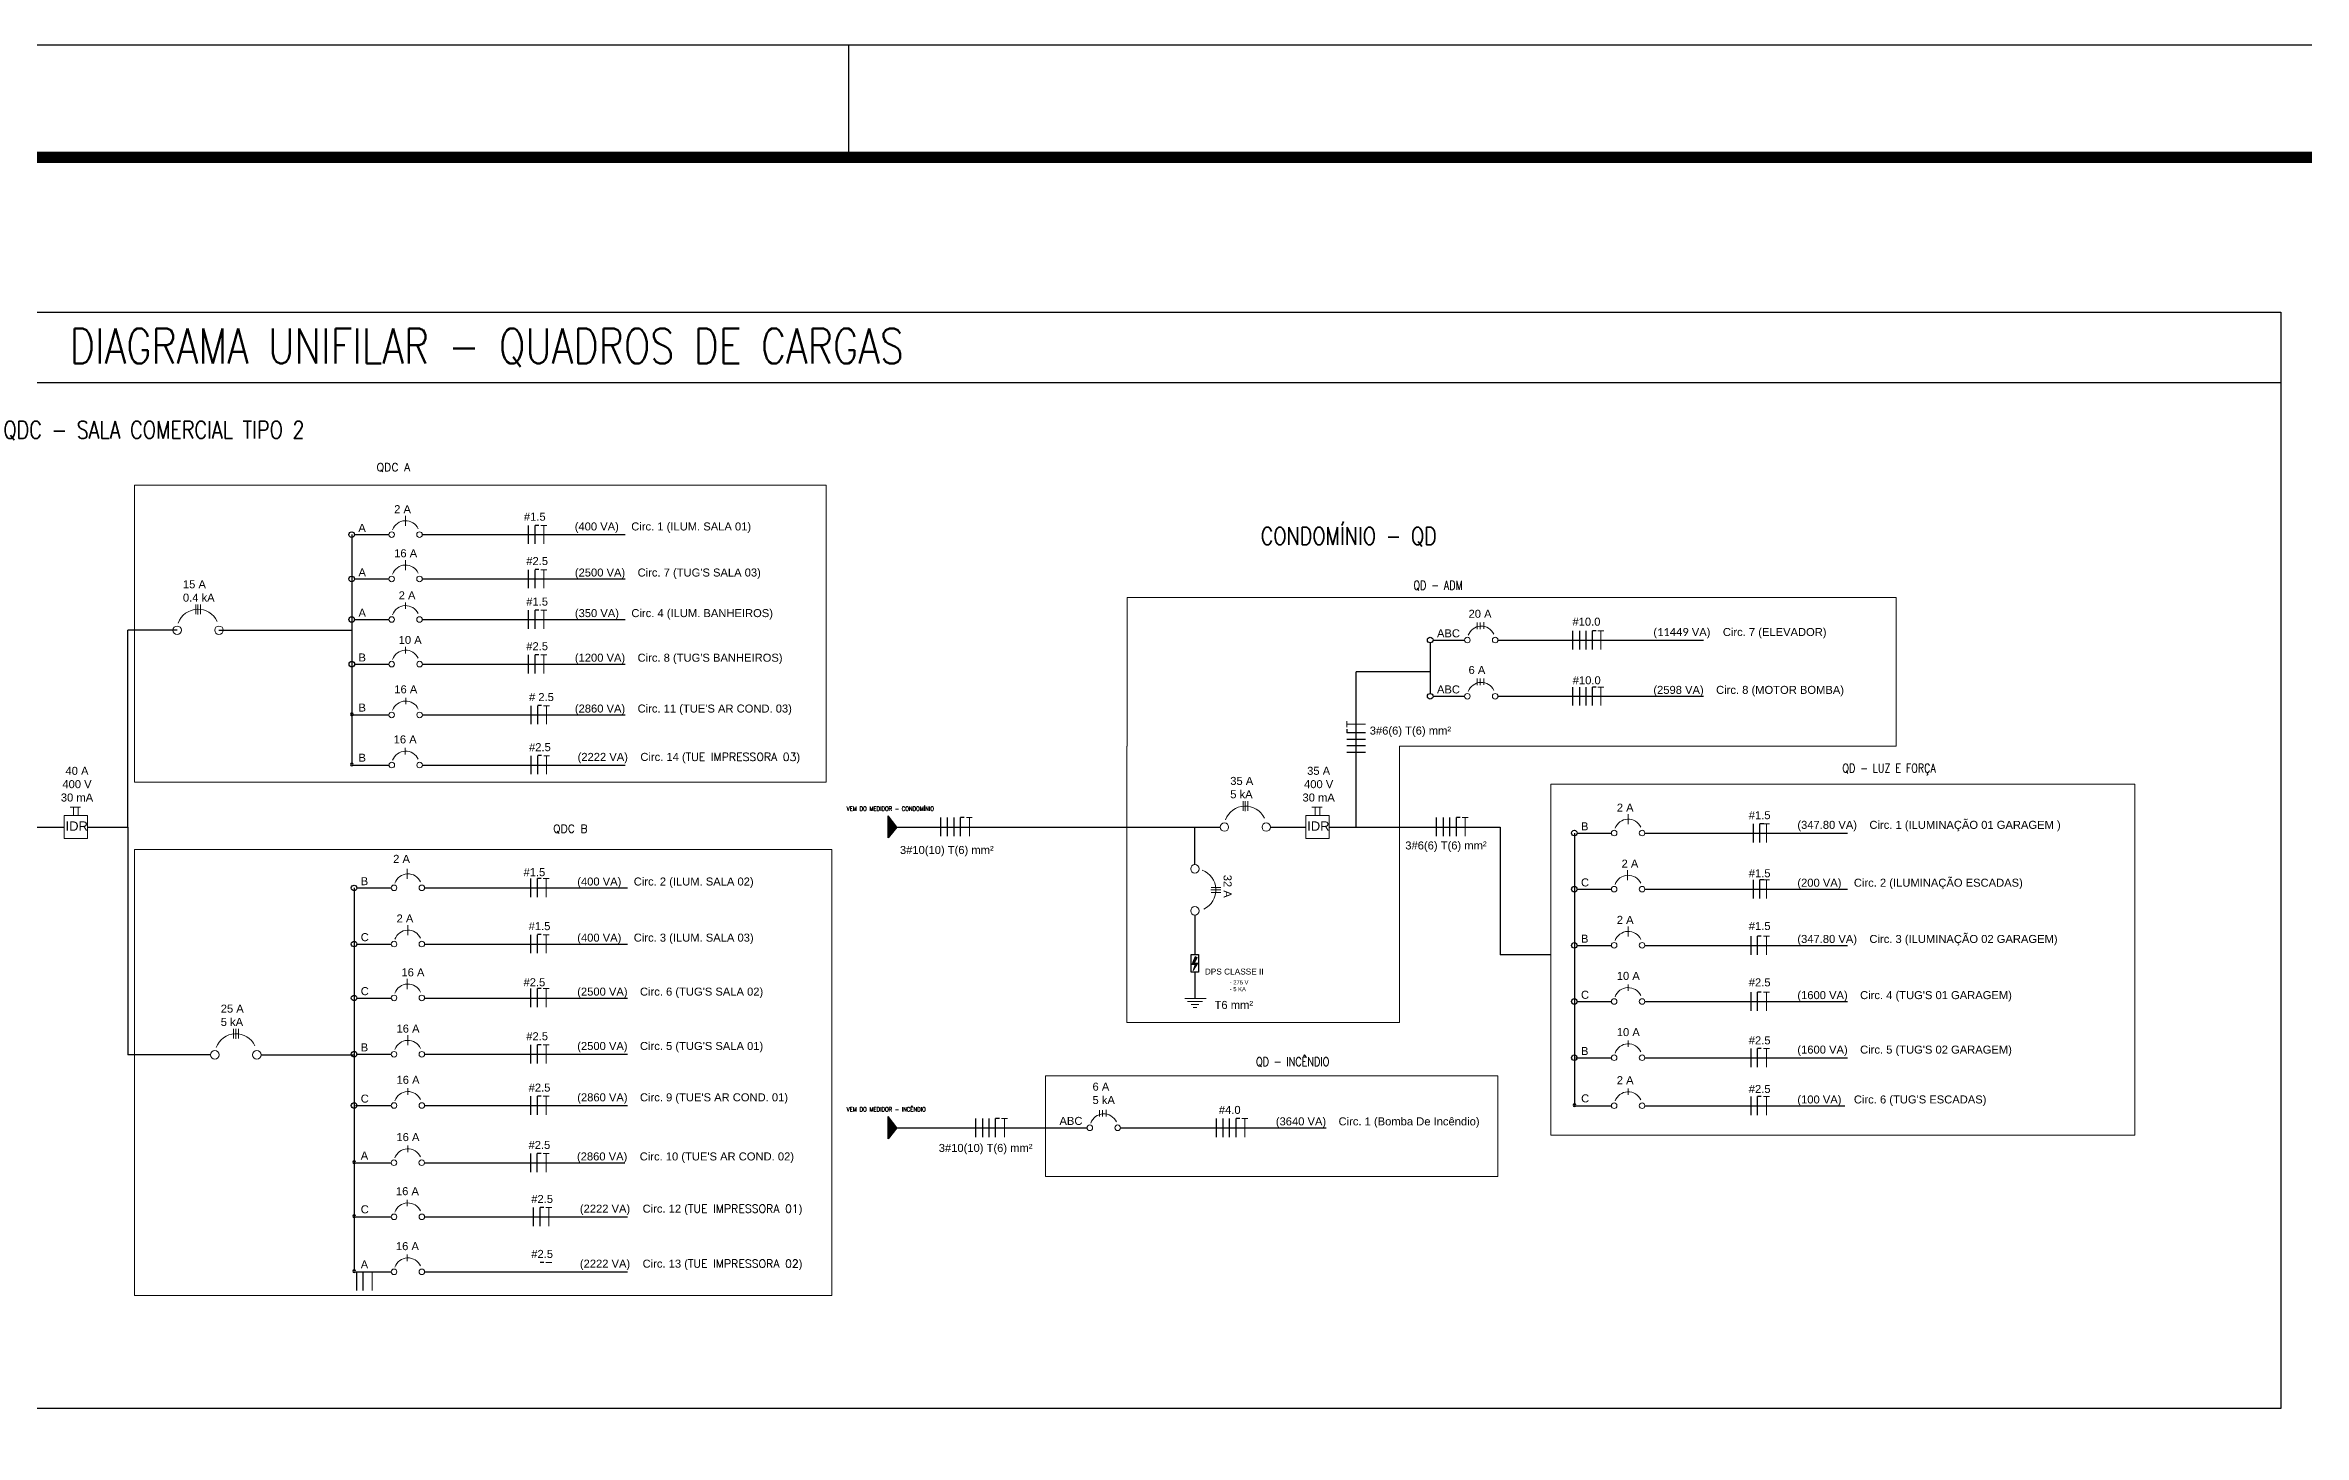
# Model space of a CAD drawing. Header units: metres. Extents: x 2999 to 3164, y 1641 to 1678.
# Drawn here: x 3068.23 to 3086.27, y 1667.07 to 1678.17 of the extents above; entities that cross this region are included whole.
import ezdxf

# ---------------------------------------------------------------- set-up
doc = ezdxf.new("R2010")
doc.units = ezdxf.units.M
doc.linetypes.add('CONTORNO_QUADRO_T', pattern=[0.35, 0.2, -0.15])
for name, color, linetype in [('ARQ-FOLHA', 7, 'Continuous'), ('ELE-TEXTO04', 4, 'CONTORNO_QUADRO_T'), ('LEGENDA_TEXTO', 136, 'Continuous'), ('PDF3_0', 7, 'Continuous'), ('PDF3_COTA', 7, 'Continuous'), ('PDF3_DI-Barramento', 6, 'Continuous'), ('PDF3_DI-Disjuntor', 7, 'Continuous'), ('PDF3_DI-Textos do diagrama', 7, 'Continuous'), ('PDF3_DIAGRAMA', 7, 'Continuous'), ('PDF3_eletrodutos', 3, 'Continuous'), ('PDF3_Layout', 1, 'Continuous'), ('PDF3_Text', 7, 'Continuous')]:
    doc.layers.add(name, color=color, linetype=linetype)
doc.layers.add('PDF8_Text', color=30, linetype='Continuous', true_color=0xff7f00)
doc.layers.add('TOMADAS', color=20, linetype='Continuous', lineweight=13)
doc.styles.add('arial', font='arial.ttf')
doc.styles.add('PDF Arial', font='arial.ttf')
doc.styles.add('ROMANS', font='ROMANS.shx', dxfattribs={"width": 0.8, "height": 0.1})
doc.styles.add('SIMPLEX', font='simplex.shx', dxfattribs={"height": 0.1})

# ---------------------------------------------------------------- blocks, each defined once
blk = doc.blocks.new('FOLHA A2')
at = {"layer": 'ARQ-FOLHA'}
for p, q in [((594, 0), (0, 0)), ((224, -10), (224, 0))]:
    blk.add_line(p, q, dxfattribs=at)
at = {"layer": 'ARQ-FOLHA', "const_width": 1}
blk.add_lwpolyline([(25, -410), (584, -410), (584, -10), (25, -10), (25, -410)], dxfattribs=at)

msp = doc.modelspace()

# ---------------------------------------------------------------- hatches: boundary and pattern name
h = msp.add_hatch(color=256)
h.dxf.hatch_style = 1
h.paths.add_polyline_path([(3074.962, 1671.838), (3075.031, 1671.925), (3074.962, 1672.015)])
h = msp.add_hatch(color=256)
h.dxf.hatch_style = 1
h.paths.add_polyline_path([(3074.962, 1669.436), (3075.031, 1669.524), (3074.962, 1669.614)])

# ---------------------------------------------------------------- linework, layer by layer
for p, q in [((3057.429, 1676.035), (3086.084, 1676.035)), ((3086.084, 1676.035), (3086.084, 1667.283)), ((3086.084, 1675.471), (3057.429, 1675.471)), ((3078.699, 1671.925), (3078.699, 1673.164)), ((3079.291, 1673.164), (3078.699, 1673.164)), ((3068.1, 1671.925), (3068.382, 1671.925)), ((3068.568, 1671.925), (3068.89, 1671.925)), ((3074.962, 1671.838), (3074.962, 1672.015)), ((3075.031, 1671.925), (3074.962, 1672.015)), ((3075.031, 1671.925), (3074.962, 1671.838)), ((3075.031, 1671.925), (3077.613, 1671.925)), ((3078.016, 1671.925), (3078.298, 1671.925)), ((3078.484, 1671.925), (3079.849, 1671.925)), ((3079.849, 1671.925), (3079.849, 1670.905)), ((3077.412, 1671.222), (3077.412, 1670.907)), ((3080.255, 1670.905), (3079.849, 1670.905)), ((3074.962, 1669.436), (3074.962, 1669.614)), ((3075.031, 1669.524), (3074.962, 1669.614)), ((3075.031, 1669.524), (3074.962, 1669.436)), ((3075.031, 1669.524), (3076.551, 1669.524)), ((3086.084, 1667.283), (3057.429, 1667.283))]:
    msp.add_line(p, q)
at = {"ltscale": 0.005}
for p, q in [((3068.89, 1671.925), (3068.89, 1673.496)), ((3069.284, 1673.496), (3068.89, 1673.496)), ((3069.618, 1673.496), (3070.678, 1673.496)), ((3068.89, 1671.925), (3068.89, 1670.107)), ((3069.551, 1670.107), (3068.89, 1670.107)), ((3069.954, 1670.107), (3070.697, 1670.107))]:
    msp.add_line(p, q, dxfattribs=at)
at = {"layer": 'PDF3_0', "color": 5, "lineweight": 25}
for p, q in [((3072.172, 1674.334), (3072.142, 1674.334)), ((3072.142, 1674.186), (3072.142, 1674.334)), ((3072.172, 1673.981), (3072.142, 1673.981)), ((3072.142, 1673.832), (3072.142, 1673.98)), ((3072.172, 1673.657), (3072.142, 1673.657)), ((3072.142, 1673.508), (3072.142, 1673.656)), ((3080.616, 1673.492), (3080.586, 1673.492)), ((3080.586, 1673.343), (3080.586, 1673.492)), ((3072.172, 1673.301), (3072.143, 1673.301)), ((3072.143, 1673.152), (3072.143, 1673.3)), ((3080.616, 1673.043), (3080.586, 1673.043)), ((3080.586, 1672.895), (3080.586, 1673.043)), ((3072.194, 1672.895), (3072.164, 1672.895)), ((3072.164, 1672.746), (3072.164, 1672.894)), ((3078.625, 1672.706), (3078.625, 1672.677)), ((3078.773, 1672.677), (3078.625, 1672.677)), ((3072.194, 1672.495), (3072.164, 1672.495)), ((3072.164, 1672.346), (3072.164, 1672.494)), ((3075.57, 1672), (3075.54, 1672)), ((3075.54, 1671.851), (3075.54, 1672)), ((3079.529, 1672), (3079.5, 1672)), ((3079.5, 1671.851), (3079.5, 1672)), ((3081.954, 1671.951), (3081.924, 1671.951)), ((3081.924, 1671.803), (3081.924, 1671.951)), ((3072.191, 1671.514), (3072.161, 1671.514)), ((3072.161, 1671.365), (3072.161, 1671.514)), ((3081.954, 1671.503), (3081.924, 1671.503)), ((3081.924, 1671.355), (3081.924, 1671.503)), ((3072.191, 1671.066), (3072.161, 1671.066)), ((3072.161, 1670.917), (3072.161, 1671.065)), ((3081.935, 1671.055), (3081.906, 1671.055)), ((3081.906, 1670.906), (3081.906, 1671.054)), ((3072.191, 1670.635), (3072.161, 1670.635)), ((3072.161, 1670.486), (3072.161, 1670.635)), ((3081.935, 1670.607), (3081.906, 1670.607)), ((3081.906, 1670.458), (3081.906, 1670.606)), ((3072.191, 1670.186), (3072.161, 1670.186)), ((3072.161, 1670.038), (3072.161, 1670.186)), ((3081.906, 1670.009), (3081.906, 1670.158)), ((3081.935, 1670.158), (3081.906, 1670.158)), ((3072.191, 1669.777), (3072.161, 1669.777)), ((3072.161, 1669.628), (3072.161, 1669.776)), ((3081.935, 1669.774), (3081.906, 1669.774)), ((3081.906, 1669.625), (3081.906, 1669.773)), ((3075.85, 1669.598), (3075.82, 1669.598)), ((3075.82, 1669.45), (3075.82, 1669.598)), ((3077.77, 1669.599), (3077.74, 1669.599)), ((3077.74, 1669.45), (3077.74, 1669.598)), ((3072.19, 1669.319), (3072.16, 1669.319)), ((3072.16, 1669.17), (3072.16, 1669.318)), ((3072.212, 1668.888), (3072.182, 1668.888)), ((3072.182, 1668.739), (3072.182, 1668.887)), ((3070.77, 1668.226), (3070.77, 1668.374)), ((3072.212, 1668.449), (3072.182, 1668.449))]:
    msp.add_line(p, q, dxfattribs=at)
at = {"layer": 'PDF3_COTA', "lineweight": 25}
for p, q in [((3070.7, 1674.26), (3070.974, 1674.26)), ((3071.241, 1674.26), (3072.861, 1674.26)), ((3070.7, 1673.906), (3070.975, 1673.906)), ((3071.241, 1673.906), (3072.861, 1673.906)), ((3070.701, 1673.582), (3070.975, 1673.582)), ((3071.242, 1673.582), (3072.861, 1673.582)), ((3079.313, 1673.418), (3079.565, 1673.418)), ((3079.832, 1673.418), (3081.474, 1673.418)), ((3070.701, 1673.226), (3070.975, 1673.226)), ((3071.242, 1673.226), (3072.861, 1673.226)), ((3079.313, 1672.969), (3079.565, 1672.969)), ((3079.832, 1672.969), (3081.474, 1672.969)), ((3070.689, 1672.82), (3070.975, 1672.82)), ((3071.242, 1672.82), (3072.862, 1672.82)), ((3070.689, 1672.42), (3070.975, 1672.42)), ((3071.242, 1672.42), (3072.862, 1672.42)), ((3080.464, 1671.877), (3080.738, 1671.877)), ((3081.005, 1671.877), (3082.624, 1671.877)), ((3070.719, 1671.439), (3070.993, 1671.439)), ((3071.26, 1671.439), (3072.88, 1671.439)), ((3080.464, 1671.429), (3080.738, 1671.429)), ((3081.005, 1671.429), (3082.624, 1671.429)), ((3070.719, 1670.991), (3070.993, 1670.991)), ((3071.26, 1670.991), (3072.88, 1670.991)), ((3080.464, 1670.98), (3080.738, 1670.98)), ((3081.005, 1670.98), (3082.624, 1670.98)), ((3070.719, 1670.56), (3070.993, 1670.56)), ((3071.26, 1670.56), (3072.88, 1670.56)), ((3080.464, 1670.532), (3080.738, 1670.532)), ((3081.005, 1670.532), (3082.624, 1670.532)), ((3070.719, 1670.112), (3070.993, 1670.112)), ((3071.26, 1670.112), (3072.88, 1670.112)), ((3080.453, 1670.083), (3080.738, 1670.083)), ((3081.005, 1670.083), (3082.624, 1670.083)), ((3070.708, 1669.702), (3070.993, 1669.702)), ((3071.26, 1669.702), (3072.88, 1669.702)), ((3080.442, 1669.699), (3080.738, 1669.7)), ((3081.005, 1669.699), (3082.603, 1669.699)), ((3076.817, 1669.524), (3078.459, 1669.524)), ((3070.696, 1669.244), (3070.992, 1669.245)), ((3071.259, 1669.244), (3072.858, 1669.244)), ((3070.707, 1668.813), (3070.993, 1668.813)), ((3071.26, 1668.813), (3072.88, 1668.813)), ((3070.707, 1668.374), (3070.993, 1668.374)), ((3071.26, 1668.374), (3072.88, 1668.374))]:
    msp.add_line(p, q, dxfattribs=at)
for points in [[(3070.69, 1672.825, 1), (3070.668, 1672.825, 1)], [(3070.69, 1672.425, 1), (3070.668, 1672.425, 1)], [(3080.454, 1669.704, 1), (3080.432, 1669.704, 1)], [(3070.708, 1669.249, 1), (3070.686, 1669.249, 1)], [(3070.708, 1668.818, 1), (3070.686, 1668.818, 1)], [(3070.708, 1668.379, 1), (3070.686, 1668.379, 1)]]:
    msp.add_lwpolyline(points, format="xyb", close=True, dxfattribs=at)
for points in [[(3077.41, 1671.625), (3077.41, 1671.925)], [(3077.412, 1670.766), (3077.412, 1670.556)]]:
    msp.add_lwpolyline(points, dxfattribs=at)
for centre in [(3070.678, 1674.26), (3070.678, 1673.906), (3070.678, 1673.582), (3079.291, 1673.418), (3070.679, 1673.226), (3079.291, 1672.969), (3080.442, 1671.877), (3070.697, 1671.439), (3080.442, 1671.429), (3070.697, 1670.991), (3080.442, 1670.98), (3070.697, 1670.56), (3080.442, 1670.532), (3070.697, 1670.112), (3080.442, 1670.083), (3070.697, 1669.702)]:
    msp.add_circle(centre, 0.0222, dxfattribs=at)
at = {"layer": 'PDF3_DI-Barramento', "ltscale": 0.005}
msp.add_line((3070.678, 1674.26), (3070.679, 1672.425), dxfattribs=at)
at = {"layer": 'PDF3_DI-Barramento'}
msp.add_line((3079.291, 1673.395), (3079.291, 1672.991), dxfattribs=at)
at = {"layer": 'PDF3_DI-Barramento', "lineweight": 30}
for p, q in [((3080.442, 1671.877), (3080.443, 1669.704)), ((3070.697, 1671.439), (3070.697, 1668.379))]:
    msp.add_line(p, q, dxfattribs=at)
at = {"layer": 'PDF3_DI-Disjuntor', "color": 1, "lineweight": 30}
msp.add_lwpolyline([(3077.383, 1670.907), (3077.441, 1670.907), (3077.441, 1670.766), (3077.383, 1670.766)], close=True, dxfattribs=at)
at = {"layer": 'PDF3_DI-Disjuntor', "transparency": 33554559}
for points in [[(3077.412, 1670.884), (3077.408, 1670.838), (3077.392, 1670.838)], [(3077.431, 1670.884), (3077.412, 1670.884), (3077.408, 1670.838)], [(3077.415, 1670.892), (3077.431, 1670.884), (3077.412, 1670.884)], [(3077.392, 1670.838), (3077.427, 1670.827), (3077.388, 1670.827)], [(3077.434, 1670.838), (3077.392, 1670.838), (3077.427, 1670.827)], [(3077.415, 1670.827), (3077.427, 1670.827), (3077.399, 1670.781)]]:
    msp.add_solid(points, dxfattribs=at)
at = {"layer": 'PDF3_DI-Textos do diagrama', "lineweight": 20}
msp.add_lwpolyline([(3077.431, 1670.884), (3077.408, 1670.838), (3077.434, 1670.838), (3077.399, 1670.781), (3077.415, 1670.827), (3077.388, 1670.827), (3077.415, 1670.892)], close=True, dxfattribs=at)
at = {"layer": 'PDF3_DIAGRAMA', "color": 1, "lineweight": 5}
for p, q in [((3071.108, 1673.667), (3071.108, 1673.719)), ((3079.666, 1673.506), (3079.666, 1673.558)), ((3079.689, 1673.506), (3079.689, 1673.558)), ((3079.719, 1673.508), (3079.719, 1673.56)), ((3071.108, 1673.311), (3071.108, 1673.363)), ((3079.666, 1673.058), (3079.666, 1673.11)), ((3079.689, 1673.058), (3079.689, 1673.11)), ((3079.719, 1673.06), (3079.719, 1673.111)), ((3071.109, 1672.905), (3071.109, 1672.957)), ((3071.104, 1672.505), (3071.104, 1672.557)), ((3068.382, 1672.018), (3068.382, 1671.833)), ((3068.568, 1672.018), (3068.382, 1672.018)), ((3068.429, 1672.083), (3068.512, 1672.083)), ((3068.456, 1672.018), (3068.456, 1672.083)), ((3068.493, 1672.018), (3068.493, 1672.083)), ((3068.568, 1672.018), (3068.568, 1671.833)), ((3078.298, 1672.018), (3078.298, 1671.833)), ((3078.484, 1672.018), (3078.298, 1672.018)), ((3078.345, 1672.083), (3078.428, 1672.083)), ((3078.372, 1672.018), (3078.372, 1672.083)), ((3078.409, 1672.018), (3078.409, 1672.083)), ((3078.484, 1672.018), (3078.484, 1671.833)), ((3068.568, 1671.833), (3068.382, 1671.833)), ((3078.484, 1671.833), (3078.298, 1671.833)), ((3080.872, 1670.617), (3080.872, 1670.669)), ((3080.872, 1670.169), (3080.872, 1670.221)), ((3071.127, 1669.787), (3071.127, 1669.839)), ((3080.872, 1669.786), (3080.872, 1669.837)), ((3076.651, 1669.613), (3076.651, 1669.665)), ((3076.674, 1669.613), (3076.674, 1669.665)), ((3076.704, 1669.614), (3076.704, 1669.666)), ((3071.126, 1669.33), (3071.126, 1669.382)), ((3071.122, 1668.898), (3071.122, 1668.95)), ((3071.122, 1668.459), (3071.122, 1668.511))]:
    msp.add_line(p, q, dxfattribs=at)
for points in [[(3071.108, 1674.331), (3071.108, 1674.411)], [(3071.108, 1673.977), (3071.108, 1674.057)], [(3069.432, 1673.625), (3069.432, 1673.703)], [(3069.45, 1673.623), (3069.45, 1673.703)], [(3069.471, 1673.625), (3069.471, 1673.703)], [(3077.796, 1672.055), (3077.796, 1672.133)], [(3077.814, 1672.053), (3077.814, 1672.133)], [(3077.835, 1672.055), (3077.835, 1672.133)], [(3080.872, 1671.948), (3080.872, 1672.028)], [(3071.122, 1671.511), (3071.122, 1671.591)], [(3080.867, 1671.5), (3080.867, 1671.58)], [(3077.539, 1671.424), (3077.619, 1671.424)], [(3077.541, 1671.442), (3077.619, 1671.442)], [(3077.541, 1671.403), (3077.619, 1671.403)], [(3071.127, 1671.063), (3071.127, 1671.142)], [(3080.872, 1671.052), (3080.872, 1671.132)], [(3071.122, 1670.632), (3071.122, 1670.712)], [(3069.734, 1670.237), (3069.734, 1670.315)], [(3069.752, 1670.235), (3069.752, 1670.315)], [(3069.773, 1670.237), (3069.773, 1670.315)], [(3071.127, 1670.183), (3071.127, 1670.263)]]:
    msp.add_lwpolyline(points, dxfattribs=at)
for centre, radius in [((3070.997, 1674.26), 0.0222), ((3071.219, 1674.26), 0.0222), ((3070.997, 1673.906), 0.0222), ((3071.219, 1673.906), 0.0222), ((3070.997, 1673.582), 0.0222), ((3071.219, 1673.582), 0.0222), ((3069.284, 1673.496), 0.034), ((3069.618, 1673.496), 0.034), ((3079.588, 1673.418), 0.0222), ((3079.81, 1673.418), 0.0222), ((3070.997, 1673.226), 0.0222), ((3071.22, 1673.226), 0.0222), ((3070.997, 1672.82), 0.0222), ((3071.22, 1672.82), 0.0222), ((3079.588, 1672.969), 0.0222), ((3079.81, 1672.969), 0.0222), ((3070.998, 1672.42), 0.0222), ((3071.22, 1672.42), 0.0222), ((3077.647, 1671.925), 0.034), ((3077.982, 1671.925), 0.034), ((3080.76, 1671.877), 0.0222), ((3080.983, 1671.877), 0.0222), ((3077.412, 1671.591), 0.034), ((3071.016, 1671.44), 0.0222), ((3071.238, 1671.44), 0.0222), ((3080.76, 1671.429), 0.0222), ((3080.983, 1671.429), 0.0222), ((3077.412, 1671.256), 0.034), ((3071.016, 1670.991), 0.0222), ((3071.238, 1670.991), 0.0222), ((3080.76, 1670.981), 0.0222), ((3080.983, 1670.981), 0.0222), ((3071.016, 1670.561), 0.0222), ((3071.238, 1670.561), 0.0222), ((3080.76, 1670.532), 0.0222), ((3080.983, 1670.532), 0.0222), ((3069.585, 1670.107), 0.034), ((3069.92, 1670.107), 0.034), ((3071.016, 1670.111), 0.0222), ((3071.238, 1670.111), 0.0222), ((3080.76, 1670.083), 0.0222), ((3080.983, 1670.083), 0.0222), ((3071.016, 1669.702), 0.0222), ((3071.238, 1669.702), 0.0222), ((3080.76, 1669.7), 0.0222), ((3080.983, 1669.7), 0.0222), ((3076.573, 1669.524), 0.0222), ((3076.795, 1669.524), 0.0222), ((3071.015, 1669.245), 0.0222), ((3071.237, 1669.245), 0.0222), ((3071.016, 1668.813), 0.0222), ((3071.238, 1668.813), 0.0222), ((3071.016, 1668.374), 0.0222), ((3071.238, 1668.374), 0.0222)]:
    msp.add_circle(centre, radius, dxfattribs=at)
for centre, radius, start, end in [((3071.108, 1674.26), 0.111, 25, 160), ((3071.108, 1673.906), 0.111, 25, 160), ((3069.451, 1673.496), 0.168, 25.0003, 159.9985), ((3071.108, 1673.582), 0.111, 25, 160), ((3079.699, 1673.418), 0.111, 25, 160), ((3071.108, 1673.226), 0.111, 25, 160), ((3079.699, 1672.969), 0.111, 25, 160), ((3071.109, 1672.82), 0.111, 25, 160), ((3071.109, 1672.42), 0.111, 25, 160), ((3077.814, 1671.925), 0.168, 25.0003, 159.9985), ((3080.872, 1671.877), 0.111, 25, 160), ((3077.412, 1671.423), 0.168, 295.0003, 69.9985), ((3071.127, 1671.44), 0.111, 25, 160), ((3080.872, 1671.429), 0.111, 25, 160), ((3071.127, 1670.991), 0.111, 25, 160), ((3080.872, 1670.981), 0.111, 25, 160), ((3071.127, 1670.561), 0.111, 25, 160), ((3080.872, 1670.532), 0.111, 25, 160), ((3069.753, 1670.107), 0.168, 25.0003, 159.9985), ((3071.127, 1670.111), 0.111, 25, 160), ((3080.872, 1670.083), 0.111, 25, 160), ((3071.127, 1669.702), 0.111, 25, 160), ((3080.872, 1669.7), 0.111, 25, 160), ((3076.684, 1669.524), 0.111, 25, 160), ((3071.126, 1669.245), 0.111, 25, 160), ((3071.127, 1668.813), 0.111, 25, 160), ((3071.127, 1668.374), 0.111, 25, 160)]:
    msp.add_arc(centre, radius, start, end, dxfattribs=at)
at = {"layer": 'PDF3_eletrodutos', "lineweight": 9}
for p, q in [((3072.188, 1674.334), (3072.236, 1674.334)), ((3072.212, 1674.186), (3072.212, 1674.334)), ((3072.189, 1673.98), (3072.236, 1673.98)), ((3072.212, 1673.832), (3072.212, 1673.98)), ((3072.189, 1673.656), (3072.236, 1673.656)), ((3072.213, 1673.508), (3072.213, 1673.656)), ((3080.629, 1673.492), (3080.677, 1673.492)), ((3080.653, 1673.343), (3080.653, 1673.492)), ((3072.189, 1673.3), (3072.237, 1673.3)), ((3072.213, 1673.152), (3072.213, 1673.3)), ((3080.629, 1673.043), (3080.677, 1673.043)), ((3080.653, 1672.895), (3080.653, 1673.043)), ((3072.21, 1672.894), (3072.258, 1672.894)), ((3072.234, 1672.746), (3072.234, 1672.894)), ((3078.625, 1672.723), (3078.625, 1672.77)), ((3078.773, 1672.747), (3078.625, 1672.747)), ((3072.211, 1672.494), (3072.258, 1672.494)), ((3072.234, 1672.346), (3072.234, 1672.494)), ((3075.587, 1672), (3075.634, 1672)), ((3075.611, 1671.851), (3075.611, 1672)), ((3079.546, 1672), (3079.593, 1672)), ((3079.57, 1671.851), (3079.57, 1672)), ((3081.952, 1671.951), (3082, 1671.951)), ((3081.976, 1671.803), (3081.976, 1671.951)), ((3072.208, 1671.514), (3072.255, 1671.514)), ((3072.231, 1671.365), (3072.231, 1671.514)), ((3081.952, 1671.503), (3082, 1671.503)), ((3081.976, 1671.355), (3081.976, 1671.503)), ((3072.208, 1671.065), (3072.255, 1671.065)), ((3072.231, 1670.917), (3072.231, 1671.065)), ((3081.952, 1671.054), (3082, 1671.054)), ((3081.976, 1670.906), (3081.976, 1671.054)), ((3072.208, 1670.635), (3072.255, 1670.635)), ((3072.231, 1670.486), (3072.231, 1670.635)), ((3081.952, 1670.606), (3082, 1670.606)), ((3081.976, 1670.458), (3081.976, 1670.606)), ((3072.208, 1670.186), (3072.255, 1670.186)), ((3072.231, 1670.038), (3072.231, 1670.186)), ((3081.952, 1670.158), (3082, 1670.158)), ((3081.976, 1670.009), (3081.976, 1670.158)), ((3072.208, 1669.776), (3072.255, 1669.776)), ((3072.231, 1669.628), (3072.231, 1669.776)), ((3081.952, 1669.773), (3082, 1669.773)), ((3081.976, 1669.625), (3081.976, 1669.773)), ((3075.867, 1669.598), (3075.914, 1669.598)), ((3075.891, 1669.45), (3075.891, 1669.598)), ((3077.787, 1669.598), (3077.834, 1669.598)), ((3077.811, 1669.45), (3077.811, 1669.598)), ((3072.206, 1669.318), (3072.254, 1669.318)), ((3072.23, 1669.17), (3072.23, 1669.318)), ((3072.229, 1668.887), (3072.276, 1668.887)), ((3072.252, 1668.739), (3072.252, 1668.887)), ((3070.84, 1668.226), (3070.84, 1668.374)), ((3072.229, 1668.448), (3072.276, 1668.448))]:
    msp.add_line(p, q, dxfattribs=at)
for points in [[(3077.33, 1670.556), (3077.502, 1670.556)], [(3077.352, 1670.532), (3077.472, 1670.532)], [(3077.381, 1670.509), (3077.442, 1670.509)], [(3077.397, 1670.484), (3077.427, 1670.484)]]:
    msp.add_lwpolyline(points, dxfattribs=at)
at = {"layer": 'PDF3_Layout', "lineweight": 25}
for p, q in [((3072.09, 1674.186), (3072.09, 1674.334)), ((3072.09, 1673.832), (3072.09, 1673.98)), ((3072.09, 1673.508), (3072.09, 1673.656)), ((3080.431, 1673.343), (3080.431, 1673.492)), ((3080.485, 1673.343), (3080.485, 1673.492)), ((3080.537, 1673.343), (3080.537, 1673.492)), ((3072.091, 1673.152), (3072.091, 1673.3)), ((3080.431, 1672.895), (3080.431, 1673.043)), ((3080.485, 1672.895), (3080.485, 1673.043)), ((3080.537, 1672.895), (3080.537, 1673.043)), ((3072.112, 1672.746), (3072.112, 1672.894)), ((3072.112, 1672.346), (3072.112, 1672.494)), ((3078.773, 1672.625), (3078.625, 1672.625)), ((3078.773, 1672.573), (3078.625, 1672.573)), ((3078.773, 1672.519), (3078.625, 1672.519)), ((3075.383, 1671.851), (3075.383, 1672)), ((3075.437, 1671.851), (3075.437, 1672)), ((3075.488, 1671.851), (3075.488, 1672)), ((3079.342, 1671.851), (3079.342, 1672)), ((3079.396, 1671.851), (3079.396, 1672)), ((3079.448, 1671.851), (3079.448, 1672)), ((3081.872, 1671.803), (3081.872, 1671.951)), ((3072.109, 1671.365), (3072.109, 1671.514)), ((3081.872, 1671.355), (3081.872, 1671.503)), ((3072.109, 1670.917), (3072.109, 1671.065)), ((3081.854, 1670.906), (3081.854, 1671.054)), ((3072.109, 1670.486), (3072.109, 1670.635)), ((3081.854, 1670.458), (3081.854, 1670.606)), ((3072.109, 1670.038), (3072.109, 1670.186)), ((3081.854, 1670.009), (3081.854, 1670.158)), ((3072.109, 1669.628), (3072.109, 1669.776)), ((3081.854, 1669.625), (3081.854, 1669.773)), ((3075.663, 1669.45), (3075.663, 1669.598)), ((3075.717, 1669.45), (3075.717, 1669.598)), ((3075.768, 1669.45), (3075.768, 1669.598)), ((3077.584, 1669.45), (3077.584, 1669.598)), ((3077.638, 1669.45), (3077.638, 1669.598)), ((3077.688, 1669.45), (3077.688, 1669.598)), ((3072.108, 1669.17), (3072.108, 1669.318)), ((3072.13, 1668.739), (3072.13, 1668.887)), ((3070.718, 1668.226), (3070.718, 1668.374))]:
    msp.add_line(p, q, dxfattribs=at)
at = {"layer": 'TOMADAS'}
for p, q in [((3076.87, 1673.757), (3083.013, 1673.757)), ((3076.87, 1672.57), (3076.87, 1673.757)), ((3083.013, 1673.757), (3083.013, 1672.57)), ((3076.867, 1670.364), (3076.867, 1672.572)), ((3079.045, 1672.572), (3079.045, 1670.364)), ((3083.013, 1672.57), (3079.045, 1672.57)), ((3079.045, 1670.364), (3076.867, 1670.364))]:
    msp.add_line(p, q, dxfattribs=at)
at = {"layer": 'TOMADAS', "ltscale": 0.005}
for points in [[(3068.943, 1674.654), (3074.466, 1674.654), (3074.466, 1672.283), (3068.943, 1672.283)], [(3068.943, 1671.747), (3074.513, 1671.747), (3074.513, 1668.185), (3068.943, 1668.185)]]:
    msp.add_lwpolyline(points, close=True, dxfattribs=at)
at = {"layer": 'TOMADAS'}
for points in [[(3080.255, 1672.267), (3084.918, 1672.267), (3084.918, 1669.465), (3080.255, 1669.465)], [(3076.218, 1669.94), (3079.831, 1669.94), (3079.831, 1669.134), (3076.218, 1669.134)]]:
    msp.add_lwpolyline(points, close=True, dxfattribs=at)

# ---------------------------------------------------------------- block references
at = {"layer": 'ARQ-FOLHA', "xscale": 0.08952391981061225, "yscale": 0.08952391981061225, "zscale": 0.08952391981061225}
msp.add_blockref('FOLHA A2', (3054.594, 1678.168), dxfattribs=at)

# ---------------------------------------------------------------- texts
at = {"char_height": 0.035, "attachment_point": 1, "style": 'ROMANS'}
for s, insert in [('VEM DO MEDIDOR - CONDOMÍNIO', (3074.631, 1672.089)), ('VEM DO MEDIDOR - INCÊNDIO', (3074.631, 1669.688))]:
    msp.add_mtext_dynamic_manual_height_columns(s, width=1.08928, gutter_width=0.7, heights=[0], dxfattribs=dict(at, insert=insert))
at = {"layer": 'ELE-TEXTO04', "insert": (3071.757, 1675.753), "char_height": 0.27997, "attachment_point": 5, "style": 'ROMANS'}
msp.add_mtext_dynamic_manual_height_columns('\\pxt1;DIAGRAMA UNIFILAR - QUADROS DE CARGAS', width=15.34645, gutter_width=0.7, heights=[0], dxfattribs=at)
at = {"layer": 'LEGENDA_TEXTO', "char_height": 0.13999, "attachment_point": 1, "style": 'ROMANS'}
for s, width, insert in [('QDC - SALA COMERCIAL TIPO 2', 2.93324, (3067.896, 1675.167)), ('CONDOMÍNIO - QD', 4.86655, (3077.937, 1674.319))]:
    msp.add_mtext_dynamic_manual_height_columns(s, width=width, gutter_width=0.7, heights=[0], dxfattribs=dict(at, insert=insert))
at = {"layer": 'LEGENDA_TEXTO', "ltscale": 0.005, "char_height": 0.0639, "attachment_point": 5, "style": 'SIMPLEX'}
for s, insert in [('QDC A ', (3071.011, 1674.795)), ('QDC B', (3072.424, 1671.909))]:
    msp.add_mtext_dynamic_manual_height_columns(s, width=0.53353, gutter_width=0.252, heights=[0], dxfattribs=dict(at, insert=insert))
at = {"layer": 'PDF3_DIAGRAMA', "color": 1, "lineweight": 5, "char_height": 0.0741, "width": 0.17789, "attachment_point": 8, "line_spacing_factor": 0.798, "style": 'arial'}
for insert in [(3068.482, 1671.896), (3078.398, 1671.896)]:
    msp.add_mtext('IDR', dxfattribs=dict(at, insert=insert))
at = {"layer": 'PDF3_Text', "style": 'PDF Arial'}
for s, insert, char_height, attachment_point in [('2 A', (3071.017, 1674.431), 0.0639, 7), ('A', (3070.731, 1674.282), 0.0639, 7), ('#1.5', (3072.053, 1674.37), 0.0639, 7), ('(400 VA)    Circ. 1 (ILUM. SALA 01)', (3072.459, 1674.274), 0.0639, 7), ('16 A', (3071.017, 1674.078), 0.0639, 7), ('A', (3070.732, 1673.927), 0.0639, 7), ('#2.5', (3072.072, 1674.016), 0.0639, 7), ("(2500 VA)    Circ. 7 (TUG'S SALA 03)", (3072.46, 1673.906), 0.0639, 7), ('15 A\\P0.4 kA^I', (3069.33, 1673.724), 0.0639, 7), ('2 A', (3071.053, 1673.743), 0.0639, 7), ('#1.5', (3072.072, 1673.692), 0.0639, 7), ('A', (3070.732, 1673.604), 0.0639, 7), ('(350 VA)    Circ. 4 (ILUM. BANHEIROS)', (3072.46, 1673.582), 0.0639, 7), ('20 A', (3079.597, 1673.595), 0.0639, 7), ('#10.0', (3080.427, 1673.532), 0.0639, 7), ('10 A', (3071.053, 1673.386), 0.0639, 7), ('#2.5', (3072.072, 1673.336), 0.0639, 7), ('ABC', (3079.345, 1673.439), 0.0639, 7), ('({\\fCalibri|b0|i0|c0|p34;11449} VA)    Circ. 7 (ELEVADOR)', (3081.073, 1673.431), 0.0639, 7), ('B', (3070.732, 1673.247), 0.0639, 7), ("(1200 VA)    Circ. 8 (TUG'S BANHEIROS)", (3072.46, 1673.226), 0.0639, 7), ('6 A', (3079.597, 1673.146), 0.0639, 7), ('16 A', (3071.018, 1672.992), 0.0639, 7), ('ABC', (3079.345, 1672.991), 0.0639, 7), ('#10.0', (3080.429, 1673.064), 0.0639, 7), ('(2598 VA)    Circ. 8 (MOTOR BOMBA)', (3081.073, 1672.969), 0.0639, 7), ('B', (3070.732, 1672.847), 0.0639, 7), ('# 2.5', (3072.094, 1672.93), 0.0639, 7), ('16 A', (3071.013, 1672.592), 0.0639, 7), ('3#6(6) T(6) mm²', (3078.808, 1672.644), 0.0639, 7), ('B', (3070.732, 1672.447), 0.0639, 7), ('#2.5', (3072.094, 1672.53), 0.0639, 7), ('(2222 VA)    Circ. 14 ({\\Fromand|c0;TUE IMPRESSORA 03})', (3072.482, 1672.434), 0.0639, 7), ('40 A\\P400 V\\P30 mA', (3068.484, 1672.267), 0.0639, 5), ('35 A\\P5 kA^I', (3077.694, 1672.154), 0.0639, 7), ('35 A\\P400 V\\P30 mA', (3078.4, 1672.267), 0.0639, 5), ('2 A', (3080.781, 1672.048), 0.0639, 7), ('B', (3080.495, 1671.899), 0.0639, 7), ('#1.5', (3081.835, 1671.987), 0.0639, 7), ('(347.80 VA)    Circ. 1 (ILUMINAÇÃO 01 GARAGEM )', (3082.223, 1671.891), 0.0639, 7), ('3#10(10) T(6) mm²', (3075.056, 1671.691), 0.0639, 7), ('3#6(6) T(6) mm²', (3079.092, 1671.727), 0.0639, 7), ('2 A', (3071.009, 1671.639), 0.0639, 7), ('#1.5', (3072.05, 1671.532), 0.0639, 7), ('2 A', (3080.819, 1671.601), 0.0639, 7), ('#1.5', (3081.835, 1671.523), 0.0639, 7), ('B', (3070.75, 1671.461), 0.0639, 7), ('(400 VA)    Circ. 2 (ILUM. SALA 02)', (3072.479, 1671.439), 0.0639, 7), ('C', (3080.495, 1671.45), 0.0639, 7), ('(200 VA)    Circ. 2 (ILUMINAÇÃO ESCADAS)', (3082.223, 1671.429), 0.0639, 7), ('2 A', (3071.036, 1671.163), 0.0639, 7), ('2 A', (3080.781, 1671.152), 0.0639, 7), ('C', (3070.75, 1671.013), 0.0639, 7), ('#1.5', (3072.091, 1671.101), 0.0639, 7), ('(400 VA)    Circ. 3 (ILUM. SALA 03)', (3072.479, 1670.991), 0.0639, 7), ('B', (3080.495, 1671.002), 0.0639, 7), ('#1.5', (3081.835, 1671.102), 0.0639, 7), ('(347.80 VA)    Circ. 3 (ILUMINAÇÃO 02 GARAGEM)', (3082.223, 1670.98), 0.0639, 7), ('16 A', (3071.075, 1670.732), 0.0639, 7), ('#2.5', (3072.05, 1670.653), 0.0639, 7), ('DPS CLASSE II', (3077.491, 1670.747), 0.04727, 7), ('- 275 V', (3077.69, 1670.668), 0.0331, 7), ('10 A', (3080.781, 1670.704), 0.0639, 7), ('#2.5', (3081.835, 1670.652), 0.0639, 7), ('25 A\\P5 kA^I', (3069.632, 1670.336), 0.0639, 7), ('C', (3070.75, 1670.582), 0.0639, 7), ("(2500 VA)    Circ. 6 (TUG'S SALA 02)", (3072.479, 1670.56), 0.0639, 7), ('T6 mm²', (3077.569, 1670.472), 0.0639, 7), ('- 5 KA', (3077.69, 1670.614), 0.0331, 7), ('C', (3080.495, 1670.553), 0.0639, 7), ("(1600 VA)    Circ. 4 (TUG'S 01 GARAGEM)", (3082.223, 1670.532), 0.0639, 7), ('16 A', (3071.036, 1670.283), 0.0639, 7), ('10 A', (3080.781, 1670.255), 0.0639, 7), ('B', (3070.75, 1670.134), 0.0639, 7), ('#2.5', (3072.072, 1670.222), 0.0639, 7), ("(2500 VA)    Circ. 5 (TUG'S SALA 01)", (3072.479, 1670.126), 0.0639, 7), ('B', (3080.495, 1670.105), 0.0639, 7), ('#2.5', (3081.835, 1670.189), 0.0639, 7), ("(1600 VA)    Circ. 5 (TUG'S 02 GARAGEM)", (3082.223, 1670.097), 0.0639, 7), ('C', (3070.75, 1669.724), 0.0639, 7), ('16 A', (3071.036, 1669.874), 0.0639, 7), ("(2860 VA)    Circ. 9 (TUE'S AR COND. 01)", (3072.479, 1669.716), 0.0639, 7), ('6 A\\P5 kA', (3076.594, 1669.713), 0.0639, 7), ('C', (3080.496, 1669.726), 0.0639, 7), ('2 A', (3080.781, 1669.872), 0.0639, 7), ('#2.5', (3081.835, 1669.801), 0.0639, 7), ("(100 VA)    Circ. 6 (TUG'S ESCADAS)", (3082.223, 1669.699), 0.0639, 7), ('ABC', (3076.33, 1669.546), 0.0639, 7), ('#4.0', (3077.603, 1669.634), 0.0639, 7), ('(3640 VA)    Circ. 1 (Bomba De Incêndio)', (3078.058, 1669.524), 0.0639, 7), ('16 A', (3071.035, 1669.417), 0.0639, 7), ('#2.5', (3072.09, 1669.354), 0.0639, 7), ('A', (3070.75, 1669.27), 0.0639, 7), ("(2860 VA)    Circ. 10 (TUE'S AR COND. 02)", (3072.477, 1669.244), 0.0639, 7), ('3#10(10) T(6) mm²', (3075.366, 1669.312), 0.0639, 7), ('16 A', (3071.031, 1668.985), 0.0639, 7), ('C', (3070.75, 1668.84), 0.0639, 7), ('#2.5', (3072.112, 1668.923), 0.0639, 7), ('16 A', (3071.031, 1668.546), 0.0639, 7), ('#2.5', (3072.112, 1668.484), 0.0639, 7), ('A', (3070.75, 1668.401), 0.0639, 7), ('(2222 VA)    Circ. 13 ({\\Fromand|c0;TUE IMPRESSORA 02})', (3072.5, 1668.388), 0.0639, 7)]:
    msp.add_mtext(s, dxfattribs=dict(at, insert=insert, char_height=char_height, attachment_point=attachment_point))
at = {"layer": 'PDF3_Text', "char_height": 0.0639, "attachment_point": 7, "style": 'PDF Arial'}
for s, insert, width in [("(2860 VA)    Circ. 11 (TUE'S AR COND. 03)", (3072.46, 1672.82), 2.45598), ('#2.5', (3072.091, 1669.812), 0.18403), ('(2222 VA)    Circ. 12 ({\\Fromand|c0;TUE IMPRESSORA 01})', (3072.5, 1668.827), 1.93767)]:
    msp.add_mtext(s, dxfattribs=dict(at, insert=insert, width=width))
at = {"layer": 'PDF3_Text', "insert": (3077.64, 1671.544), "char_height": 0.0639, "attachment_point": 7, "rotation": 270, "style": 'PDF Arial'}
msp.add_mtext('32 A', dxfattribs=at)
at = {"layer": 'PDF8_Text', "style": 'ROMANS'}
for s, width, insert, char_height, attachment_point in [('QD - ADM', 1.48326, (3079.354, 1673.852), 0.07, 5), ('QD - LUZ E FORÇA', 2.44168, (3082.956, 1672.385), 0.06999, 5), ('QD - INCÊNDIO', 0.91419, (3077.9, 1670.087), 0.06999, 1)]:
    msp.add_mtext_dynamic_manual_height_columns(s, width=width, gutter_width=0.7, heights=[0], dxfattribs=dict(at, insert=insert, char_height=char_height, attachment_point=attachment_point))

doc.saveas('drawing.dxf')
